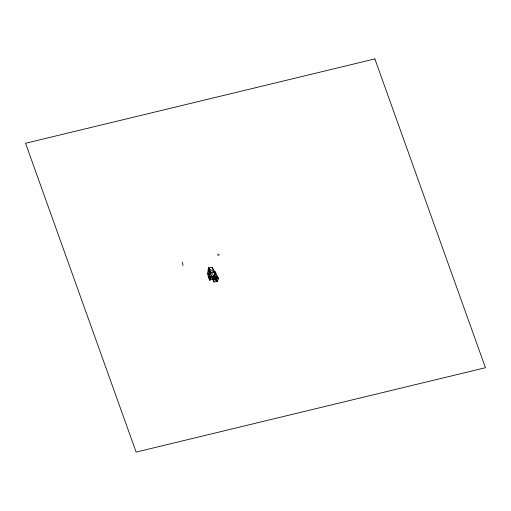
<?xml version="1.0" encoding="UTF-8"?>
<svg xmlns="http://www.w3.org/2000/svg" width="511" height="511" viewBox="0 0 511 511"><rect width="100%" height="100%" fill="white"/><g stroke="black" fill="none" stroke-linecap="round" stroke-linejoin="round"><path stroke-width="0.77" d="M210.615 279.313L210.704 277.505L208.418 267.93L212.148 267.368L218.619 278.604L217.296 281.484L214.103 281.976L212.193 278.156L208.367 277.019L207.626 273.462L208.418 267.93L216.083 273.749L213.624 275.87L210.704 277.505L208.782 277.933M218.159 277.722L209.778 280.117L210.704 277.505L217.213 275.921M212.148 267.368L217.296 281.484L212.193 278.156L213.624 275.87L208.418 267.93L209.778 280.117L209.14 278.891M219.315 254.516L218.063 255.449L217.756 253.916M213.144 280.066L218.619 278.604L213.624 275.87L217.296 281.484M212.193 278.156L217.692 276.841M214.875 271.788L207.626 273.462L210.704 277.505M215.022 271.82L215.846 273.098M215.201 271.833L215.904 273.098M208.367 277.019L209.778 280.117M208.418 267.93L214.103 281.976M182.172 262.162L183.091 265.605M374.87 58.912L25.55 143.278L136.13 452.088L485.45 367.722L374.87 58.912"/></g></svg>
